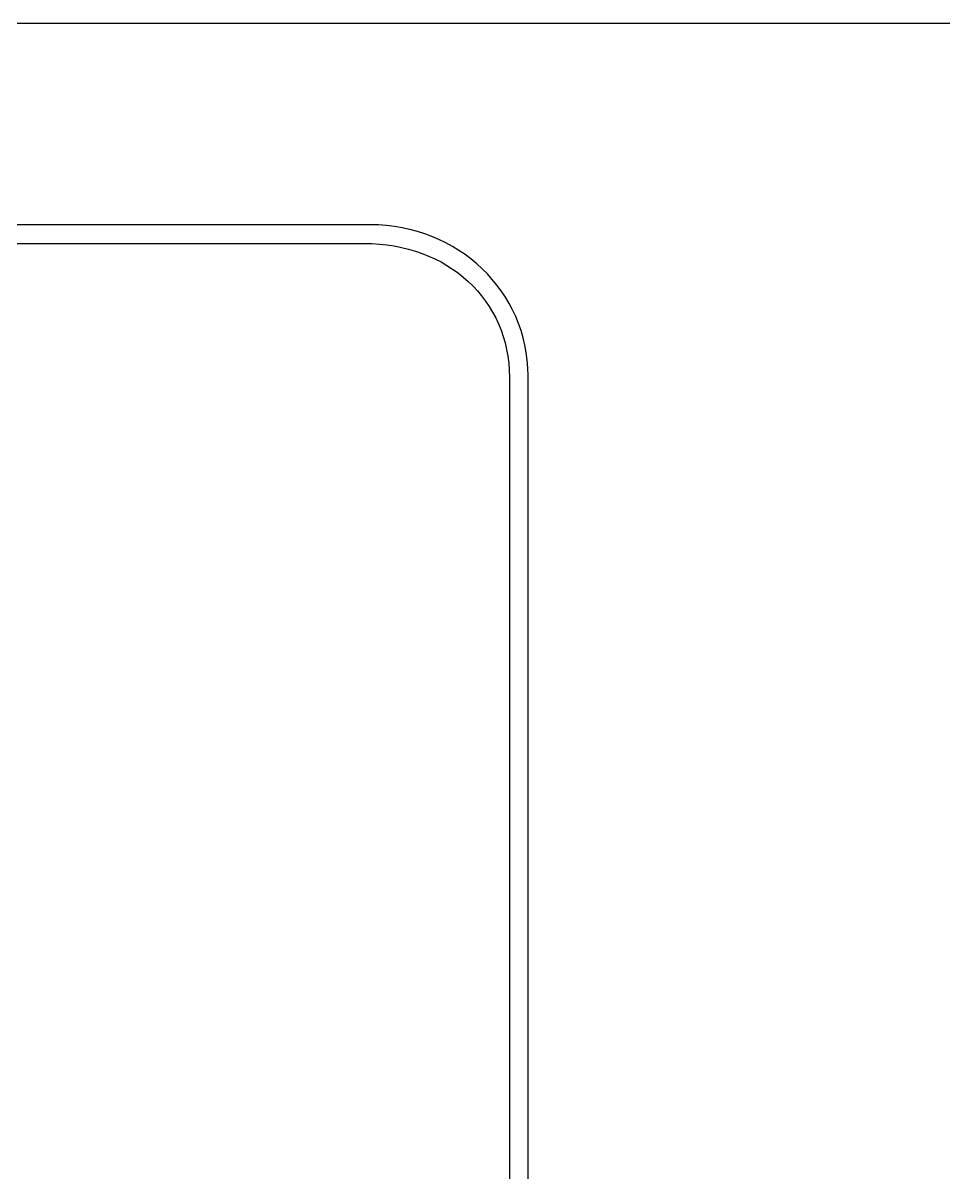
# Model space of a CAD drawing. Header units: millimetres. Extents: x -33000 to 294000, y 0 to 42408.
# Drawn here: x 136765.6 to 137062.3, y 19384.1 to 19754.6 of the extents above; entities that cross this region are included whole.
import ezdxf

# ---------------------------------------------------------------- set-up
doc = ezdxf.new("R2010")
doc.units = ezdxf.units.MM
doc.header["$LTSCALE"] = 50
doc.layers.add('arch', color=8, linetype='Continuous')

msp = doc.modelspace()

# ---------------------------------------------------------------- linework, layer by layer
at = {"layer": 'arch'}
msp.add_line((136328.3, 19754.6), (137828.3, 19754.6), dxfattribs=at)
at = {"layer": 'arch', "linetype": 'Continuous'}
for p, q in [((136877.42, 19689.6), (136483.3, 19689.6)), ((136478.3, 19683.6), (136875.4, 19683.6)), ((136928.3, 19218.26), (136928.3, 19640.95)), ((136922.3, 19640.38), (136922.3, 19218.83))]:
    msp.add_line(p, q, dxfattribs=at)
msp.add_ellipse((136875.73, 19639.33), major_axis=(50.27, 16.26), ratio=0.94634, start_param=5.986123, end_param=7.524613, dxfattribs=at)
at = {"layer": 'arch', "linetype": 'Continuous', "extrusion": (0, 0, -1)}
msp.add_ellipse((136865.72, 19631.46), major_axis=(50.18, 31.64), ratio=0.825965, start_param=5.364314, end_param=6.763256, dxfattribs=at)

doc.saveas('drawing.dxf')
